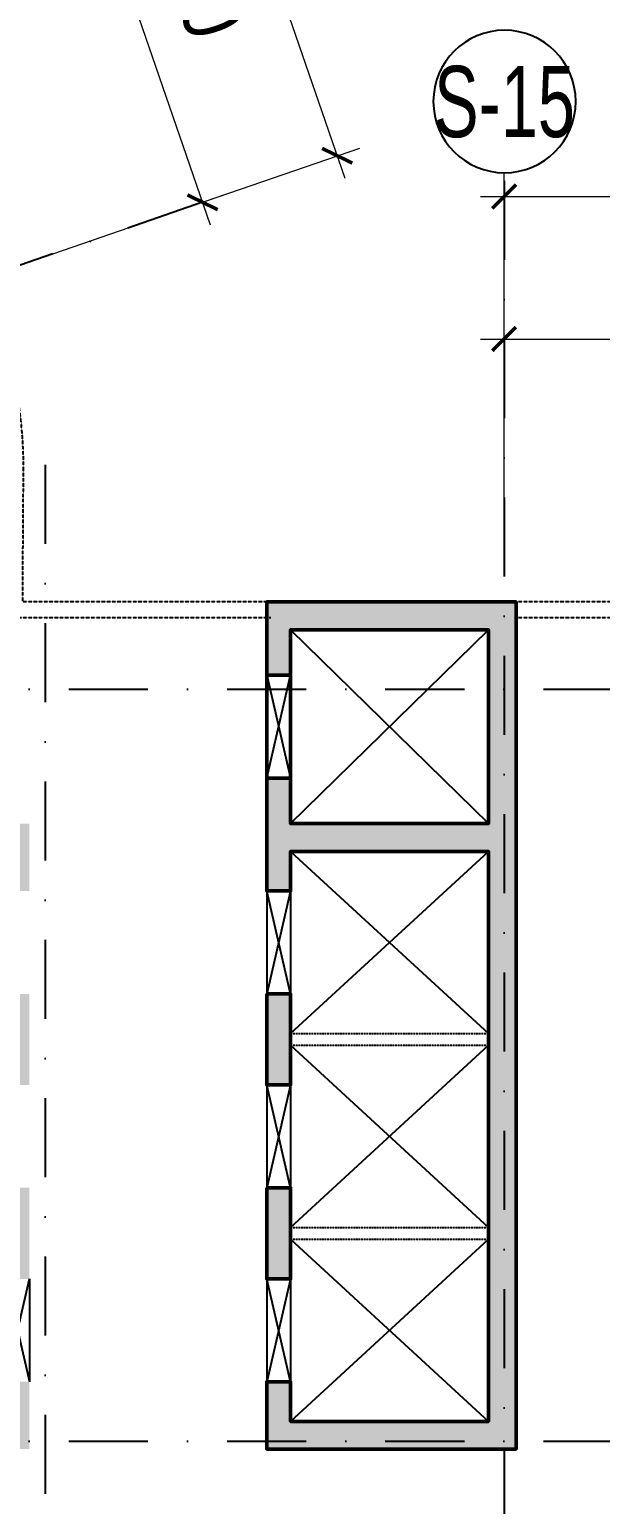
# Model space of a CAD drawing. Header units: millimetres. Extents: x -146681 to 1327256, y -72704 to 46237.
# Drawn here: x 1064935 to 1072153, y -22864 to -4233 of the extents above; entities that cross this region are included whole.
import ezdxf
from ezdxf.enums import TextEntityAlignment as Align

# ---------------------------------------------------------------- set-up
doc = ezdxf.new("R2010")
doc.units = ezdxf.units.MM
doc.header["$MEASUREMENT"] = 0
doc.linetypes.add('DASHDOT', pattern=[1, 0.5, -0.25, 0, -0.25])
doc.linetypes.add('DASHED', pattern=[4.5, 3, -1.5])
for name, color, linetype in [('AUDIT_I_220807103235-17', 50, 'Continuous'), ('ccu11-Khuat', 9, 'DASHED'), ('ccu11-Manh', 8, 'Continuous'), ('ccu11-Thay', 7, 'Continuous'), ('ccu12-Manh', 8, 'Continuous'), ('KC2-DIM', 251, 'Continuous'), ('KT-Dim', 8, 'Continuous'), ('KT-Hatch', 251, 'Continuous'), ('KT-Luoi truc South Tower', 8, 'DASHDOT'), ('Xref_ST_MBDV Cot vach 30.7.2022|Xref_ST_MBDV Cot vach 30.7.2022|Xref_ST_MBDV Cot vach 30.7.2022|Xref_ST_MBDV Cot vach 30.7.2022|A-GRID-SYM', 50, 'Continuous')]:
    doc.layers.add(name, color=color, linetype=linetype)
doc.layers.add('KT-Kich thuoc', color=159, linetype='Continuous', lineweight=18)
doc.layers.add('ST_MBDV Cot vach 220805$0$Xref_ST_MBDV Cot vach 30.7.2022$0$KT-Net cot vach', color=6, linetype='Continuous', lineweight=50)
doc.styles.add('Arial Narrow', font='ARIALN.TTF')
doc.styles.add('HBA-Text', font='GOTHIC.TTF')
doc.dimstyles.new('CCU_1-300', dxfattribs={"dimscale": 300, "dimtxt": 2.5, "dimasz": 1, "dimexe": 1, "dimexo": 2, "dimgap": 0.5, "dimtad": 1, "dimdec": 0, "dimdsep": 46, "dimtxsty": 'Arial Narrow', "dimblk": 'ARCHTICK', "dimcen": -1, "dimdle": 1, "dimclrd": 256, "dimclre": 256, "dimclrt": 3, "dimadec": 0, "dimazin": 2, "dimtfac": 0.1, "dimtdec": 0, "dimtix": 1, "dimtmove": 2, "dimatfit": 1, "dimfxl": 1, "dimtvp": 0.833333, "dimtolj": 1, "dimtzin": 12, "dimarcsym": 0})

# ---------------------------------------------------------------- blocks, each defined once
blk = doc.blocks.new('_ArchTick')
at = {"color": 0, "const_width": 0.15}
blk.add_lwpolyline([(-0.5, -0.5), (0.5, 0.5)], dxfattribs=at)
blk = doc.blocks.new('*D475')
at = {"layer": 'Defpoints', "color": 0, "transparency": 16777216}
for p in [(-42197, 37814, 0), (-37735, 33219), (-40305, 32332, 0)]:
    blk.add_point(p, dxfattribs=at)
at = {"layer": 'KT-Kich thuoc', "lineweight": -2, "transparency": 16777216}
for p, q in [((-39726, 38985), (-37637, 32935)), ((-41630, 38010), (-39344, 38799)), ((-39737, 32528), (-37452, 33317))]:
    blk.add_line(p, q, dxfattribs=at)
at = {"layer": 'KT-Kich thuoc', "lineweight": -2, "transparency": 16777216, "xscale": 300, "yscale": 300, "zscale": 300}
for p, rotation in [((-39628, 38701), 109.0471074798708), ((-37735, 33219), 289.0471074798708)]:
    blk.add_blockref('_ArchTick', p, dxfattribs=dict(at, rotation=rotation))
at = {"layer": 'KT-Kich thuoc', "color": 3, "transparency": 16777216, "insert": (-37846, 36248), "char_height": 750, "attachment_point": 5, "rotation": 289.0471, "style": 'Arial Narrow'}
blk.add_mtext('\\A1;5800', dxfattribs=at)
blk = doc.blocks.new('*D453')
at = {"layer": 'Defpoints', "color": 0, "transparency": 16777216}
for p in [(-48876, 62062, 0), (-36033, 33807), (-38792, 32854, 0)]:
    blk.add_point(p, dxfattribs=at)
at = {"layer": 'KT-Kich thuoc', "lineweight": -2, "transparency": 16777216}
for p, q in [((-46215, 63298), (-35935, 33523)), ((-48308, 62258), (-45834, 63113)), ((-38225, 33050), (-35749, 33904))]:
    blk.add_line(p, q, dxfattribs=at)
at = {"layer": 'KT-Kich thuoc', "lineweight": -2, "transparency": 16777216, "xscale": 300, "yscale": 300, "zscale": 300}
for p, rotation in [((-46117, 63015), 109.0471074798708), ((-36033, 33807), 289.0471074798708)]:
    blk.add_blockref('_ArchTick', p, dxfattribs=dict(at, rotation=rotation))
at = {"layer": 'KT-Kich thuoc', "color": 3, "transparency": 16777216, "insert": (-40571, 48585), "char_height": 750, "attachment_point": 5, "rotation": 289.0471, "style": 'Arial Narrow'}
blk.add_mtext('\\A1;30900', dxfattribs=at)
blk = doc.blocks.new('*D455')
at = {"layer": 'Defpoints', "color": 0, "transparency": 16777216}
for p in [(-25223, 31492), (-33923, 28684, 0), (-25223, 28649, 0)]:
    blk.add_point(p, dxfattribs=at)
at = {"layer": 'KT-Kich thuoc', "lineweight": -2, "transparency": 16777216}
for p, q in [((-33923, 29284), (-33923, 31792)), ((-25223, 29249), (-25223, 31792)), ((-34223, 31492), (-24923, 31492))]:
    blk.add_line(p, q, dxfattribs=at)
at = {"layer": 'KT-Kich thuoc', "lineweight": -2, "transparency": 16777216, "xscale": 300, "yscale": 300, "zscale": 300, "rotation": 180}
blk.add_blockref('_ArchTick', (-33923, 31492), dxfattribs=at)
at = {"layer": 'KT-Kich thuoc', "lineweight": -2, "transparency": 16777216, "xscale": 300, "yscale": 300, "zscale": 300}
blk.add_blockref('_ArchTick', (-25223, 31492), dxfattribs=at)
at = {"layer": 'KT-Kich thuoc', "color": 3, "transparency": 16777216, "insert": (-29573, 32025), "char_height": 750, "attachment_point": 5, "style": 'Arial Narrow'}
blk.add_mtext('\\A1;8700', dxfattribs=at)
blk = doc.blocks.new('*D459')
at = {"layer": 'Defpoints', "color": 0, "transparency": 16777216}
for p in [(-6323, 33292), (-33923, 28921), (-6323, 28921)]:
    blk.add_point(p, dxfattribs=at)
at = {"layer": 'KT-Kich thuoc', "lineweight": -2, "transparency": 16777216}
for p, q in [((-33923, 29521), (-33923, 33592)), ((-6323, 29521), (-6323, 33592)), ((-34223, 33292), (-6023, 33292))]:
    blk.add_line(p, q, dxfattribs=at)
at = {"layer": 'KT-Kich thuoc', "lineweight": -2, "transparency": 16777216, "xscale": 300, "yscale": 300, "zscale": 300, "rotation": 180}
blk.add_blockref('_ArchTick', (-33923, 33292), dxfattribs=at)
at = {"layer": 'KT-Kich thuoc', "lineweight": -2, "transparency": 16777216, "xscale": 300, "yscale": 300, "zscale": 300}
blk.add_blockref('_ArchTick', (-6323, 33292), dxfattribs=at)
at = {"layer": 'KT-Kich thuoc', "color": 3, "transparency": 16777216, "insert": (-20123, 33825), "char_height": 750, "attachment_point": 5, "style": 'Arial Narrow'}
blk.add_mtext('\\A1;27600', dxfattribs=at)
blk = doc.blocks.new('GRID-SYM-flat-73')
at = {"layer": 'Xref_ST_MBDV Cot vach 30.7.2022|Xref_ST_MBDV Cot vach 30.7.2022|Xref_ST_MBDV Cot vach 30.7.2022|Xref_ST_MBDV Cot vach 30.7.2022|A-GRID-SYM'}
blk.add_circle((0, 0, 0), 900, dxfattribs=at)
at = {"layer": 'Xref_ST_MBDV Cot vach 30.7.2022|Xref_ST_MBDV Cot vach 30.7.2022|Xref_ST_MBDV Cot vach 30.7.2022|Xref_ST_MBDV Cot vach 30.7.2022|A-GRID-SYM', "style": 'HBA-Text'}
blk.add_attdef('GRID', text='', height=900, rotation=359.6303, dxfattribs=at).set_placement((0, 0, 0), align=Align.MIDDLE_CENTER)
blk = doc.blocks.new('MBCV-T39')
at = {"layer": 'KT-Hatch'}
h = blk.add_hatch(dxfattribs=at)
h.set_pattern_fill('BTCT', color=256, scale=30)
h.set_pattern_definition([(50, (13273.05, -27070.41), (215.17805, -18.82564), [22.5, -247.5]), (355, (13273.05, -27070.41), (-41.6254, 225.6576), [18, -198]), (100.4514, (13290.98, -27071.98), (173.5528, 206.8319), [19.1221, -210.3426]), (46.1842, (13273.05, -27010.41), (320.1723, -49.6557), [33.75, -371.25]), (96.6356, (13299.73, -27014.55), (280.3988, 292.2354), [28.683, -315.514]), (351.1842, (13273.05, -27010.4), (280.3986, 292.2356), [27, -297]), (21, (13303.05, -27025.41), (179.0721, -120.78567), [22.5, -247.5]), (326, (13303.05, -27025.41), (72.9946, 217.545), [18, -198]), (71.4514, (13317.97, -27035.48), (252.0668, 96.75915), [19.1221, -210.3426]), (37.5, (13273.05, -27070.415), (3.64796, 99.86816), [0, -195.6, 0, -201, 0, -198.75]), (7.5, (13273.05, -27070.41), (78.92086, 118.32351), [0, -114.6, 0, -191.1, 0, -75.75]), (327.5, (13206.15, -27070.415), (160.14673, -6.76646), [0, -75, 0, -234, 0, -310.5]), (317.5, (13176.15, -27070.41), (174.95585, 30.0315), [0, -97.5, 0, -155.4, 0, -220.5]), (45, (13273.05, -27070.41), (-79.54951, 79.54951), []), (45, (13326.08, -27070.41), (-79.54951, 79.54951), [])])
h.paths.add_polyline_path([(-23650, -7450), (-23350, -7450), (-23350, -6300), (-23650, -6300)], flags=17)
h.paths.add_polyline_path([(-23350, -3850), (-23650, -3850), (-23650, -5000), (-23350, -5000)], flags=17)
h.paths.add_polyline_path([(-23650, -2550), (-23350, -2550), (-23350, -2050), (-20850, -2050), (-20850, -9250), (-23350, -9250), (-23350, -8750), (-23650, -8750), (-23650, -9600), (-20500, -9600), (-20500, 1100), (-23650, 1100), (-23650, 175), (-23350, 175), (-23350, 750), (-20850, 750), (-20850, -1700), (-23350, -1700), (-23350, -1125), (-23650, -1125)])
h.paths.add_polyline_path([(-26950, -9250), (-29450, -9250), (-29450, -2050), (-26950, -2050), (-26950, -2550), (-26650, -2550), (-26650, -1700), (-29800, -1700), (-29800, -9600), (-26650, -9600), (-26650, -8750), (-26950, -8750)])
h.paths.add_polyline_path([(-26950, -7450), (-26650, -7450), (-26650, -6300), (-26950, -6300)], flags=17)
h.paths.add_polyline_path([(-26950, -5000), (-26650, -5000), (-26650, -3850), (-26950, -3850)], flags=17)
at = {"layer": 'ccu11-Thay', "color": 6, "ltscale": 0.5, "elevation": 0}
for points in [[(-23650, -2550), (-23650, -3850)], [(-23650, -5000), (-23650, -6300)], [(-23650, -7450), (-23650, -8750)]]:
    blk.add_lwpolyline(points, dxfattribs=at)
at = {"layer": 'ccu11-Thay', "color": 6, "ltscale": 0.5}
for points in [[(-23350, -2550), (-23350, -3850)], [(-23350, -5000), (-23350, -6300)], [(-26650, -7450), (-26650, -8750)], [(-23350, -7450), (-23350, -8750)]]:
    blk.add_lwpolyline(points, dxfattribs=at)
at = {"layer": 'ccu12-Manh', "ltscale": 0.5}
for p, q in [((-23650, -1125, 0), (-23350, 175, 0)), ((-23650, 175, 0), (-23350, -1125, 0))]:
    blk.add_line(p, q, dxfattribs=at)
at = {"layer": 'ST_MBDV Cot vach 220805$0$Xref_ST_MBDV Cot vach 30.7.2022$0$KT-Net cot vach', "color": 6}
for p, q in [((-23650, 175, 0), (-23650, -1125, 0)), ((-23350, 175, 0), (-23350, -1125, 0))]:
    blk.add_line(p, q, dxfattribs=at)
at = {"layer": 'ST_MBDV Cot vach 220805$0$Xref_ST_MBDV Cot vach 30.7.2022$0$KT-Net cot vach', "elevation": 0}
for points in [[(-23650, 175), (-23650, 1100), (-20500, 1100), (-20500, -9600), (-23650, -9600), (-23650, -8750), (-23350, -8750), (-23350, -9250), (-20850, -9250), (-20850, -2050), (-23350, -2050), (-23350, -2550), (-23650, -2550), (-23650, -1125), (-23350, -1125), (-23350, -1700), (-20850, -1700), (-20850, 750), (-23350, 750), (-23350, 175)], [(-23650, -3850), (-23350, -3850), (-23350, -5000), (-23650, -5000)], [(-23650, -6300), (-23350, -6300), (-23350, -7450), (-23650, -7450)]]:
    blk.add_lwpolyline(points, close=True, dxfattribs=at)
blk = doc.blocks.new('mbkc-t39')
blk.add_line((6200, 10700, 0), (3064, 10700, 0))
at = {"elevation": 0}
for points in [[(6200, 10700), (3064, 10700), (3074, 12373, 0.085159), (2784, 14138), (1049, 19152), (-3079, 31083, 0.260467), (-5870, 33557), (-20929, 37908, 0.435644), (-25490, 33654, 0.102481), (-25386, 32033), (-24080, 28306), (-24089, 28303)], [(6200, 10500), (2863, 10500), (2874, 12375, 0.085159), (2595, 14072), (860, 19087), (-3268, 31017, 0.260924), (-5919, 33363), (-20964, 37710, 0.435158), (-25290, 33640, 0.102973), (-25195, 32093), (-23825, 28182), (-24023, 28114)], [(-26286, 27544), (-26287, 27544), (-28875, 34908, 0.338337), (-32749, 36444), (-62185, 26289, 0.459457), (-64225, 21139), (-55456, 6813, 0.279689), (-50490, 5781), (-27772, 13619, 0.204279), (-27706, 13740), (-27482, 14770, -0.275412), (-26755, 15571), (-22342, 17089, -0.414195), (-21181, 16524), (-12852, -7567, 0.319754), (-8032, -11000), (37106, -11000, 0.36531), (42072, -6689, 0.102434), (42063, -5068), (39621, 6403, 0.132611), (38155, 9202, 0.066499), (37024, 10116, 0.137615), (34943, 10700), (9300, 10700)], [(-26221, 27355), (-26409, 27290), (-29057, 34822, 0.336124), (-32689, 36253), (-62119, 26100, 0.458894), (-64051, 21238), (-55300, 6941, 0.278184), (-50556, 5970), (-27901, 13786), (-27678, 14811, -0.274307), (-26816, 15761), (-22407, 17278, -0.414153), (-20992, 16589), (-12663, -7501, 0.319754), (-8032, -10800), (37104, -10800, 0.365478), (41875, -6654, 0.102721), (41867, -5109), (39426, 6361, 0.13252), (38009, 9065, 0.066443), (36920, 9945, 0.137615), (34943, 10500), (9300, 10500)]]:
    blk.add_lwpolyline(points, format="xyb", dxfattribs=at)
at = {"ltscale": 0.5, "elevation": 0}
for points in [[(6450, 5250), (8950, 5250)], [(6450, 5100), (8950, 5100)], [(6450, 2800), (8950, 2800)], [(6450, 2650), (8950, 2650)]]:
    blk.add_lwpolyline(points, dxfattribs=at)
at = {"layer": 'ccu11-Khuat', "color": 6, "ltscale": 0.5}
blk.add_line((6150, 8475, 0), (6150, 9775, 0), dxfattribs=at)
at = {"layer": 'ccu11-Khuat', "color": 6, "ltscale": 0.2, "elevation": 0}
for points in [[(6150, 7050), (6150, 5750)], [(6150, 4600), (6150, 3300)], [(3150, 2150), (3150, 850)], [(6150, 2150), (6150, 850)]]:
    blk.add_lwpolyline(points, dxfattribs=at)
at = {"layer": 'ccu11-Manh', "elevation": 0}
for points in [[(6450, 10350), (8950, 7900)], [(6450, 7900), (8950, 10350)], [(6450, 7550), (8950, 5250)], [(6450, 5250), (8950, 7550)], [(6450, 5100), (8950, 2800)], [(6450, 2800), (8950, 5100)], [(6450, 2650), (8950, 350)], [(6450, 350), (8950, 2650)]]:
    blk.add_lwpolyline(points, dxfattribs=at)
at = {"layer": 'ccu11-Thay', "color": 6, "ltscale": 0.5, "elevation": 0}
for points in [[(6450, 7050), (6450, 5750)], [(6450, 4600), (6450, 3300)], [(6450, 2150), (6450, 850)]]:
    blk.add_lwpolyline(points, dxfattribs=at)
at = {"layer": 'ccu12-Manh', "ltscale": 0.5}
for p, q in [((6150, 8475, 0), (6450, 9775, 0)), ((6150, 9775, 0), (6450, 8475, 0))]:
    blk.add_line(p, q, dxfattribs=at)
at = {"layer": 'ST_MBDV Cot vach 220805$0$Xref_ST_MBDV Cot vach 30.7.2022$0$KT-Net cot vach', "color": 6}
blk.add_line((6450, 9775, 0), (6450, 8475, 0), dxfattribs=at)
at = {"layer": 'ccu11-Khuat'}
blk.add_blockref('MBCV-T39', (29800, 9600, 0), dxfattribs=at)
blk = doc.blocks.new('Asix South Tower')
at = {"layer": 'KT-Luoi truc South Tower', "ltscale": 2000}
for p, q in [((-33923, 33491.9), (-33923, -4459.1)), ((-37735.1, 33218.9), (-103274.2, 10591.7)), ((-39723, 29903.8), (-39723, -4459.1)), ((-49426.2, 27070.4), (10118.8, 27070.4)), ((-49426.2, 17570.4), (10118.8, 17570.4))]:
    blk.add_line(p, q, dxfattribs=at)
at = {"layer": 'KT-Dim'}
ref = blk.add_blockref('GRID-SYM-flat-73', (-33917.9, 34491.9, 0), dxfattribs=dict(at, xscale=-1, rotation=179.6748020054017))
ref.add_attrib('GRID', 'S-15', dxfattribs={"layer": 'AUDIT_I_220807103235-17', "height": 900, "style": 'HBA-Text', "width": 0.7}).set_placement((-33917.9, 34491.9, 0), align=Align.MIDDLE_CENTER)
at = {"layer": 'KT-Kich thuoc'}
dim = blk.add_linear_dim(base=(-36033, 33806.5), p1=(-48875.5, 62062.4, 0), p2=(-38792.1, 32854, 0), angle=109.04711, dimstyle='CCU_1-300', dxfattribs=at)
dim.commit()
dim.dimension.update_dxf_attribs({"geometry": '*D453', "text_midpoint": (-40571.3, 48584.6)})
dim = blk.add_linear_dim(base=(-37735.1, 33218.9), p1=(-42196.7, 37814.5, 0), p2=(-40304.5, 32331.8, 0), angle=109.04711, dimstyle='CCU_1-300', dxfattribs=at)
dim.commit()
dim.dimension.update_dxf_attribs({"geometry": '*D475', "text_midpoint": (-37846.3, 36248.5), "dimtype": 128})
for base, p1, p2, picture, middle in [((-6323, 33291.9), (-33923, 28921.3), (-6323, 28921.3), '*D459', (-20123, 33824.8)), ((-25223, 31491.9), (-33923, 28684.3, 0), (-25223, 28648.7, 0), '*D455', (-29573, 32024.8))]:
    dim = blk.add_linear_dim(base=base, p1=p1, p2=p2, dimstyle='CCU_1-300', dxfattribs=at)
    dim.commit()
    dim.dimension.update_dxf_attribs({"geometry": picture, "text_midpoint": middle})

msp = doc.modelspace()

# ---------------------------------------------------------------- linework, layer by layer
at = {"layer": 'KC2-DIM', "ltscale": 0.5}
for points in [[(1068235, -15113.9), (1067935, -16413.9)], [(1068235, -16413.9), (1067935, -15113.9)], [(1068235, -17563.9), (1067935, -18863.9)], [(1068235, -18863.9), (1067935, -17563.9)], [(1064635, -20013.9), (1064935, -21313.9)], [(1064635, -21313.9), (1064935, -20013.9)], [(1068235, -20013.9), (1067935, -21313.9)], [(1068235, -21313.9), (1067935, -20013.9)]]:
    msp.add_lwpolyline(points, dxfattribs=at)

# ---------------------------------------------------------------- block references
at = {"layer": 'ccu11-Khuat'}
msp.add_blockref('mbkc-t39', (1061785, -22163.9, 0), dxfattribs=at)
at = {"layer": 'KT-Kich thuoc'}
msp.add_blockref('Asix South Tower', (1104857.6, -39634.4), dxfattribs=at)

doc.saveas('drawing.dxf')
